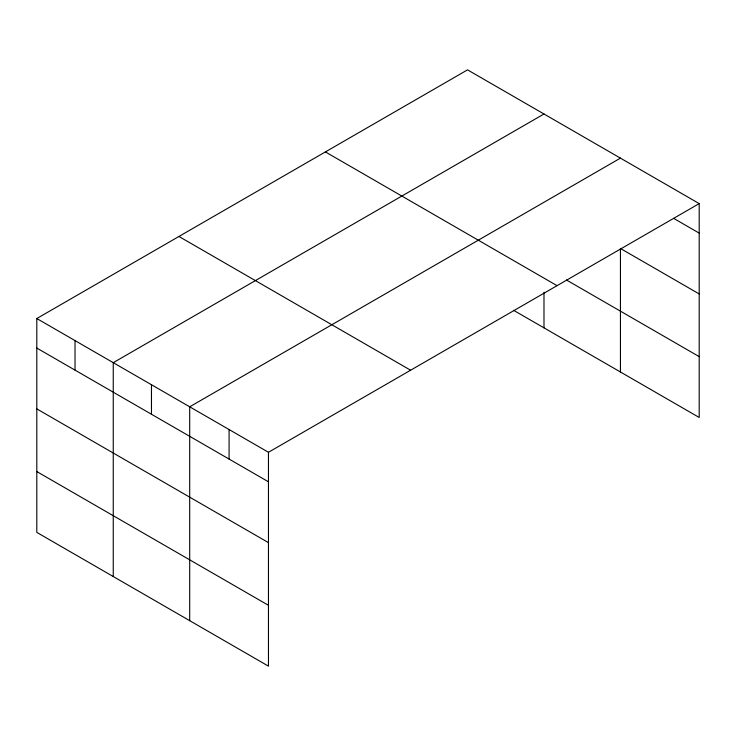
<?xml version="1.0" encoding="UTF-8"?>
<svg xmlns="http://www.w3.org/2000/svg" width="736" height="736" viewBox="0 0 736 736"><rect width="100%" height="100%" fill="white"/><g stroke="black" fill="none" stroke-linecap="round" stroke-linejoin="round"><path stroke-width="1.1" d="M699.2 203.605L467.535 69.856L36.8 318.532L36.8 532.395L268.465 666.144L268.465 452.281L699.2 203.605L699.2 417.468L513.599 310.307M543.987 113.988L113.252 362.673L113.252 576.536M620.439 158.13L189.695 406.806L189.695 620.678M673.606 218.334L699.2 233.119M699.2 293.949L620.439 248.474L620.439 371.993M566.527 280.03L699.2 356.629M325.395 151.92L557.06 285.669M178.94 236.468L410.605 370.217M36.8 318.532L268.465 452.281M36.8 348.054L268.465 481.804M36.8 408.885L268.465 542.634M36.8 471.564L268.465 605.314M543.987 292.266L543.987 327.851M229.08 429.548L229.08 459.062M151.469 384.744L151.469 414.258M75.026 340.602L75.026 370.116"/></g></svg>
